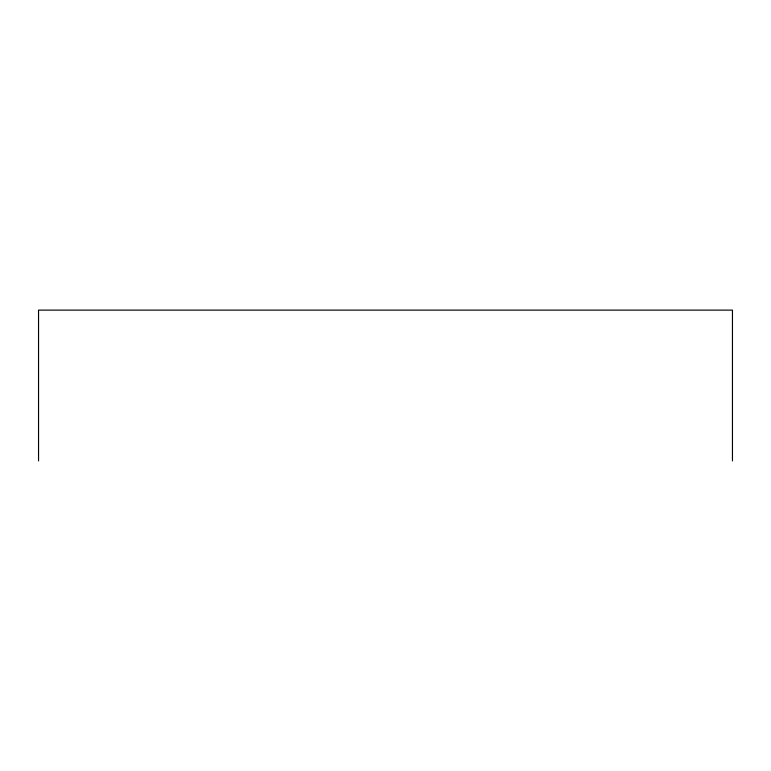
<?xml version="1.0" encoding="UTF-8"?>
<svg xmlns="http://www.w3.org/2000/svg" width="771" height="771" viewBox="0 0 771 771"><rect width="100%" height="100%" fill="white"/><g stroke="black" fill="none" stroke-linecap="round" stroke-linejoin="round"><path stroke-width="1.16" d="M732.45 460.875L732.45 310.125L38.55 310.125L38.55 460.875"/></g></svg>
